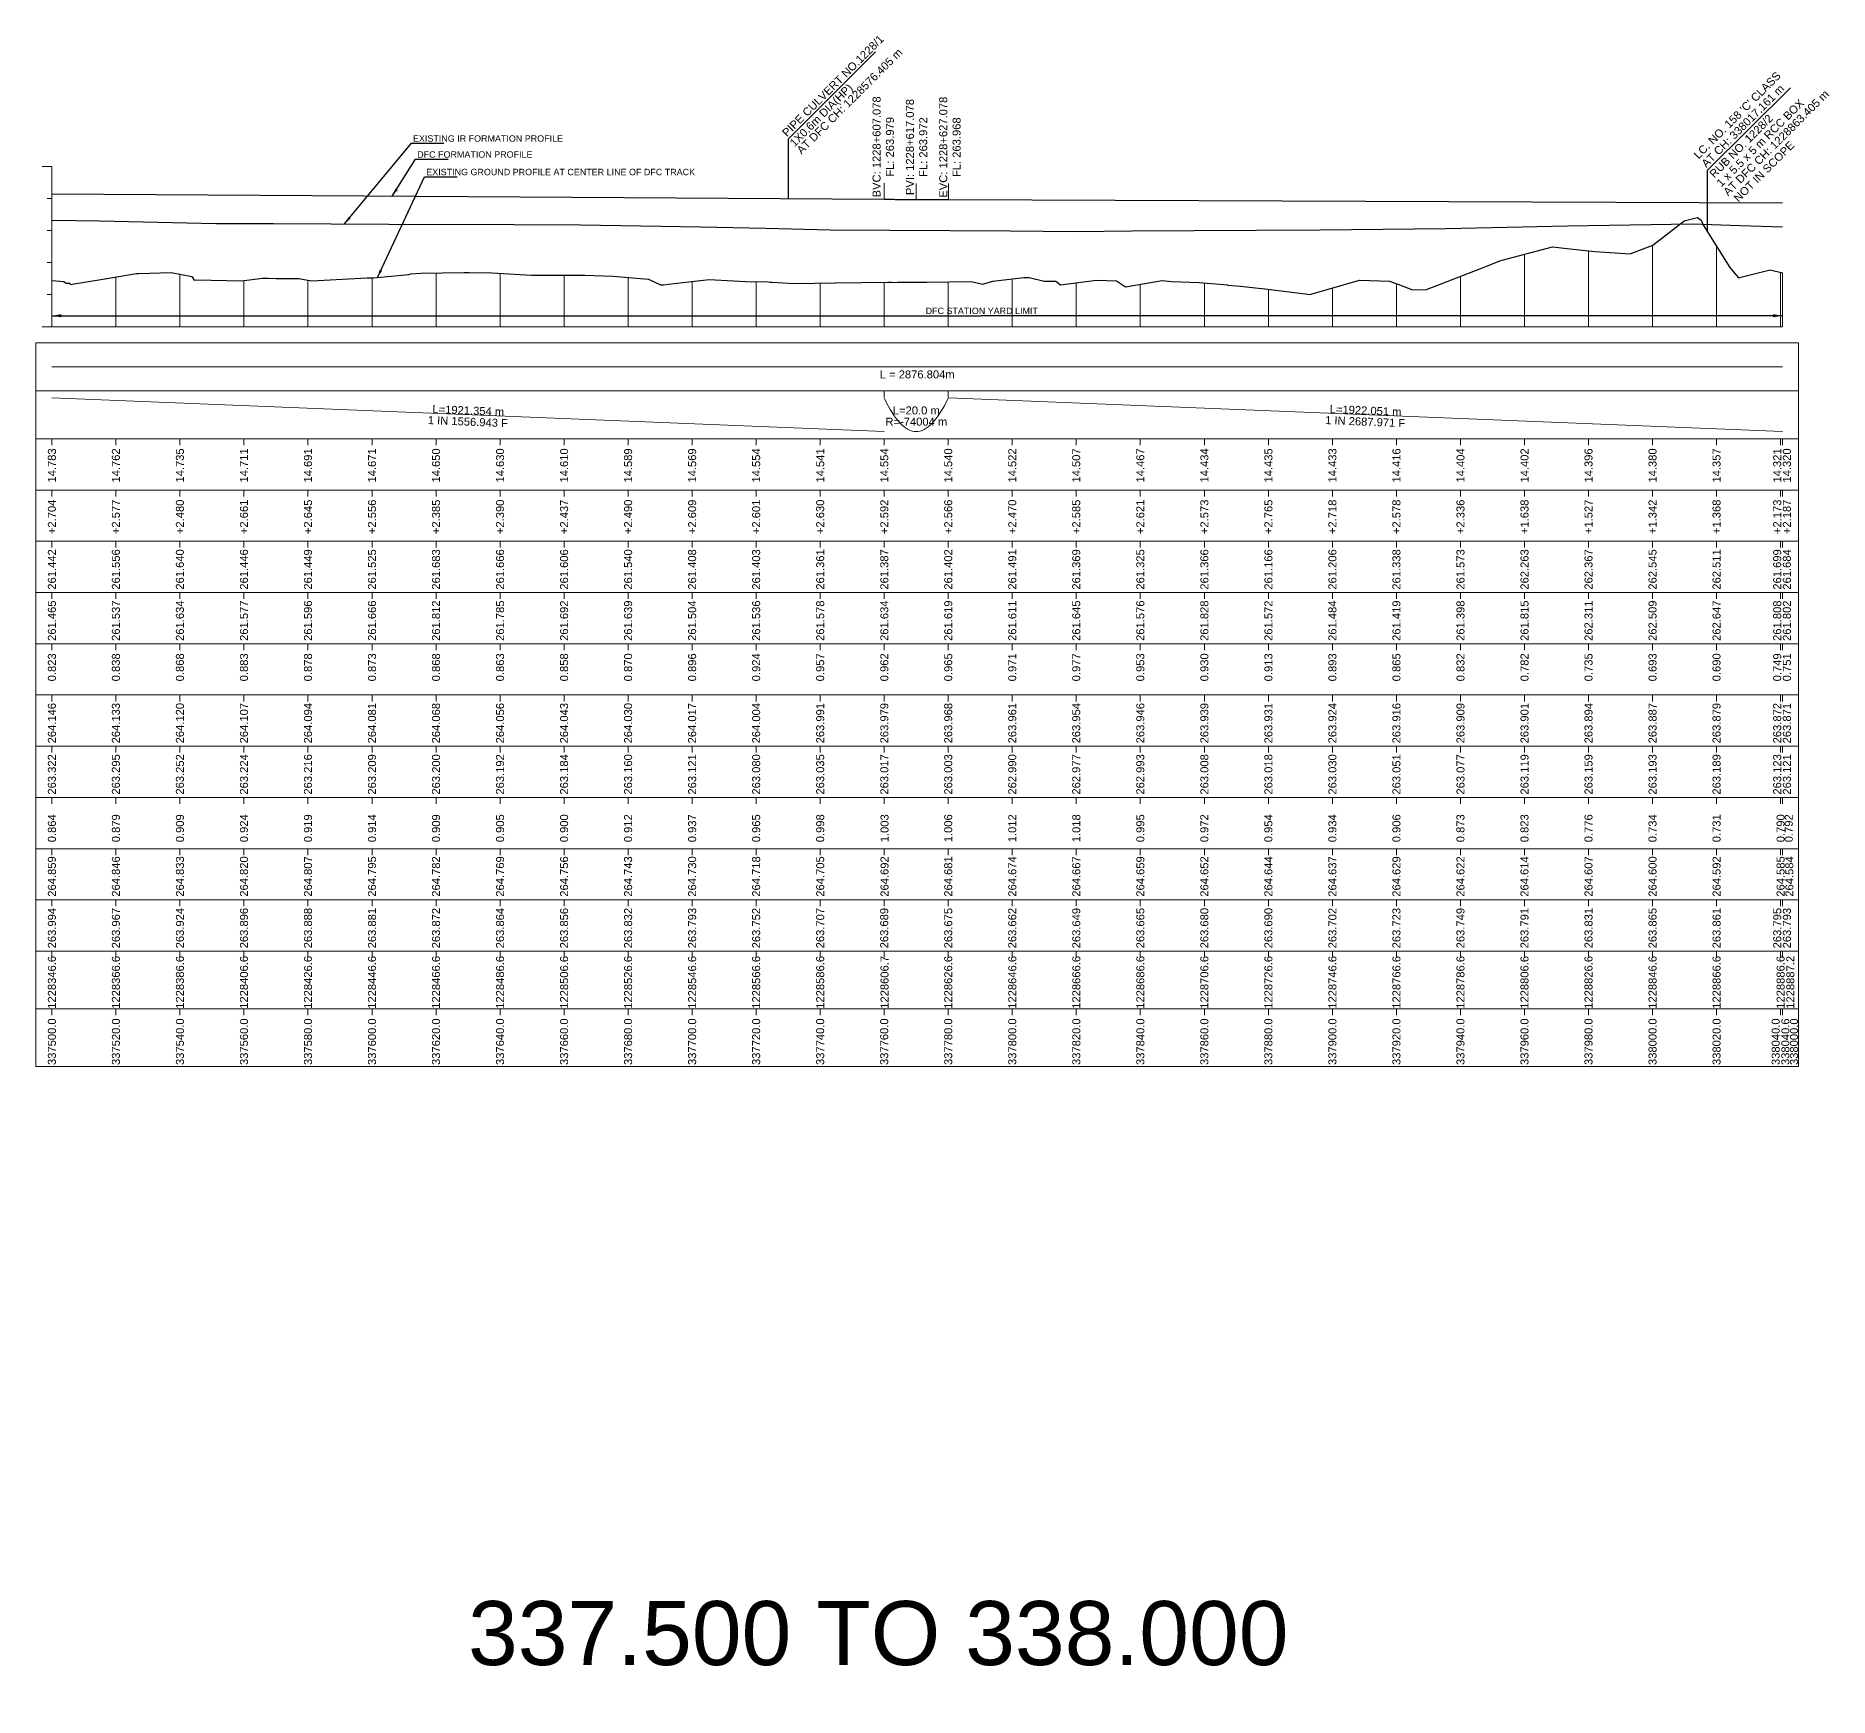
# Model space of a CAD drawing. Header units: metres. Extents: x 30905 to 43495, y -2428 to -1873.
# Drawn here: x 36995 to 37555, y -2428 to -1909 of the extents above; entities that cross this region are included whole.
import ezdxf
from ezdxf.enums import TextEntityAlignment as Align

# ---------------------------------------------------------------- set-up
doc = ezdxf.new("R2010")
doc.units = ezdxf.units.M
doc.header["$MEASUREMENT"] = 0
for name, color, linetype, lineweight in [('C-PROF-LABL-DG', 1, 'Continuous', 25), ('LS BVC-PVI-EVC TEXT', 10, 'Continuous', 0), ('LS CUT FILL', 10, 'Continuous', 0), ('LS DATUM X', 7, 'Continuous', 0), ('LS DATUM Y', 7, 'Continuous', 0), ('LS EXG GL', 7, 'Continuous', 0), ('LS EXG IR CH', 7, 'Continuous', 0), ('LS EXG RL', 7, 'Continuous', 0), ('LS EXG. FL', 7, 'Continuous', 0), ('LS EXG. GL AT PRO. TOE', 7, 'Continuous', 0), ('LS FRAME', 7, 'Continuous', 0), ('LS HORIZONTAL ALIGNMENT', 10, 'Continuous', 0), ('LS PFL-EFL', 10, 'Continuous', 0), ('LS PRL-ERL', 10, 'Continuous', 0), ('LS PRO FL', 10, 'Continuous', 0), ('LS PRO. DFCC CH', 10, 'Continuous', 0), ('LS PRO. RL', 10, 'Continuous', 0), ('LS PROFILE EXG FL', 7, 'Continuous', 25), ('LS PROFILE EXG GL', 7, 'Continuous', 30), ('LS PROFILE PRO FL', 1, 'Continuous', 30), ('LS TICKS', 7, 'Continuous', 0), ('LS TRACK CENTER', 10, 'Continuous', 0), ('LS VERTICAL ALIGNMENT', 10, 'Continuous', 0), ('Profile Grid', 7, 'Continuous', 0)]:
    doc.layers.add(name, color=color, linetype=linetype, lineweight=lineweight)
for name, color, linetype in [('LS DRAIN CULVERT', 10, 'Continuous'), ("LS LC'S", 7, 'Continuous'), ('ref text', 3, 'Continuous'), ('STATION YARD LIMIT IN LS', 7, 'Continuous')]:
    doc.layers.add(name, color=color, linetype=linetype)
doc.styles.add('Arial', font='arial.ttf')
doc.styles.get("Standard").update_dxf_attribs({"font": 'arial.ttf'})
doc.styles.add('Style-Arial', font='arial.ttf')
doc.dimstyles.get("Standard").update_dxf_attribs({"dimtxt": 5, "dimasz": 0.18, "dimexe": 0.18, "dimexo": 0.0625, "dimgap": 0.09, "dimtad": 0, "dimtih": 1, "dimtoh": 1, "dimdec": 4, "dimzin": 0, "dimdsep": 46, "dimtxsty": 'Standard', "dimcen": 0.09, "dimadec": 0, "dimazin": 0, "dimtfac": 1, "dimtdec": 4, "dimtofl": 0, "dimtmove": 0, "dimatfit": 3, "dimfxl": 1, "dimtolj": 1, "dimtzin": 0, "dimarcsym": 0})

msp = doc.modelspace()

# ---------------------------------------------------------------- linework, layer by layer
at = {"layer": 'LS BVC-PVI-EVC TEXT'}
for p, q in [((37260.03, -1960.21), (37260.03, -1955.21)), ((37270.03, -1960.28), (37270.03, -1955.28)), ((37280.03, -1960.32), (37280.03, -1955.32))]:
    msp.add_line(p, q, dxfattribs=at)
at = {"layer": 'LS DATUM X', "color": 7, "linetype": 'Continuous', "lineweight": 0}
msp.add_line((37000, -2000), (37540.6, -2000), dxfattribs=at)
at = {"layer": 'LS DATUM Y', "color": 7, "linetype": 'Continuous', "lineweight": 0}
for p, q in [((36997, -1950), (37000, -1950)), ((36997, -1950), (37000, -1950)), ((37000, -2000), (37000, -1950)), ((36998.5, -1960), (37000, -1960)), ((36998.5, -1970), (37000, -1970)), ((36998.5, -1980), (37000, -1980)), ((36998.5, -1990), (37000, -1990)), ((36997, -2000), (37000, -2000))]:
    msp.add_line(p, q, dxfattribs=at)
at = {"layer": 'LS DRAIN CULVERT'}
msp.add_lwpolyline([(37257.33, -1914.15), (37230, -1941.47), (37230, -1960.02)], dxfattribs=at)
at = {"layer": 'LS FRAME', "color": 7, "linetype": 'Continuous', "lineweight": 0, "flags": 128}
for points in [[(36995, -2020), (37545.6, -2020), (37545.6, -2005), (36995, -2005), (36995, -2020)], [(36995, -2035), (37545.6, -2035), (37545.6, -2020), (36995, -2020), (36995, -2035)], [(36995, -2051), (37545.6, -2051), (37545.6, -2035), (36995, -2035), (36995, -2051)], [(36995, -2067), (37545.6, -2067), (37545.6, -2051), (36995, -2051), (36995, -2067)], [(36995, -2083), (37545.6, -2083), (37545.6, -2067), (36995, -2067), (36995, -2083)], [(36995, -2099), (37545.6, -2099), (37545.6, -2083), (36995, -2083), (36995, -2099)], [(36995, -2115), (37545.6, -2115), (37545.6, -2099), (36995, -2099), (36995, -2115)], [(36995, -2131), (37545.6, -2131), (37545.6, -2115), (36995, -2115), (36995, -2131)], [(36995, -2147), (37545.6, -2147), (37545.6, -2131), (36995, -2131), (36995, -2147)], [(36995, -2163), (37545.6, -2163), (37545.6, -2147), (36995, -2147), (36995, -2163)], [(36995, -2179), (37545.6, -2179), (37545.6, -2163), (36995, -2163), (36995, -2179)], [(36995, -2195), (37545.6, -2195), (37545.6, -2179), (36995, -2179), (36995, -2195)], [(36995, -2213), (37545.6, -2213), (37545.6, -2195), (36995, -2195), (36995, -2213)], [(36995, -2231), (37545.6, -2231), (37545.6, -2213), (36995, -2213), (36995, -2231)]]:
    msp.add_lwpolyline(points, close=True, dxfattribs=at)
at = {"layer": 'LS HORIZONTAL ALIGNMENT', "lineweight": 0, "flags": 128}
msp.add_lwpolyline([(37000, -2012.5), (37540.6, -2012.5)], dxfattribs=at)
at = {"layer": "LS LC'S"}
msp.add_lwpolyline([(37517.16, -1970.36), (37517.16, -1959.12), (37517.16, -1959.12), (37517.16, -1951.17), (37543.08, -1925.42)], dxfattribs=at)
at = {"layer": 'LS PROFILE EXG FL'}
msp.add_lwpolyline([(37000, -1966.78), (37014.89, -1966.95), (37033.12, -1967.34), (37051.23, -1967.73), (37069.19, -1967.8), (37105.29, -1967.94), (37144.43, -1968.1), (37165.12, -1968.18), (37183.99, -1968.47), (37202.61, -1968.84), (37222.93, -1969.26), (37243.14, -1969.72), (37261.76, -1969.84), (37299.39, -1970.09), (37319.89, -1970.23), (37337.47, -1970.09), (37356.86, -1969.93), (37376.34, -1969.83), (37396.2, -1969.73), (37415.75, -1969.53), (37435.52, -1969.32), (37454.48, -1968.93), (37473.43, -1968.53), (37493.04, -1968.19), (37512.42, -1967.86), (37527.38, -1968.36), (37540.61, -1968.79)], dxfattribs=at)
at = {"layer": 'LS PROFILE EXG GL', "flags": 128}
msp.add_lwpolyline([(37000, -1985.58), (37003.73, -1985.85), (37004.45, -1986.4), (37005.58, -1986.38), (37005.7, -1986.83), (37016.55, -1985.01), (37026.46, -1983.37), (37027.14, -1983.36), (37037.24, -1983.11), (37043.77, -1984.28), (37044.44, -1985.47), (37045.03, -1985.38), (37059.23, -1985.63), (37065.81, -1984.86), (37067.72, -1984.88), (37070.06, -1984.91), (37077.18, -1984.99), (37081.05, -1985.7), (37098.52, -1984.79), (37100.11, -1984.75), (37100.48, -1984.73), (37111.54, -1983.7), (37112.03, -1983.52), (37115.26, -1983.24), (37128.74, -1983.05), (37130.35, -1983.08), (37137.38, -1983.17), (37149.79, -1983.94), (37153.3, -1983.9), (37158.85, -1983.95), (37166.05, -1983.9), (37166.45, -1983.9), (37175.26, -1984.21), (37186.4, -1985.12), (37186.4, -1985.12), (37190.17, -1986.95), (37191.01, -1986.95), (37192.62, -1986.77), (37205.36, -1985.3), (37218.58, -1985.99), (37223.29, -1985.92), (37224.35, -1986.12), (37225.05, -1986.14), (37231.82, -1986.52), (37244.61, -1986.31), (37244.78, -1986.3), (37244.79, -1986.3), (37261.1, -1986.12), (37262.25, -1986.09), (37262.65, -1986.23), (37264.25, -1986.05), (37273.27, -1986.12), (37287.14, -1985.84), (37290.37, -1986.6), (37290.84, -1986.71), (37291.1, -1986.59), (37293.92, -1985.77), (37303.58, -1984.69), (37305.33, -1984.64), (37309.97, -1985.74), (37313.64, -1985.75), (37315.1, -1986.95), (37326.33, -1985.48), (37332.52, -1985.7), (37335.37, -1987.54), (37346.81, -1985.58), (37349.73, -1985.89), (37358.36, -1986.21), (37367.24, -1986.91), (37367.26, -1986.99), (37371.26, -1987.3), (37374.11, -1987.63), (37379.87, -1988.32), (37392.36, -1989.87), (37393.05, -1989.94), (37393.63, -1989.78), (37408.51, -1985.5), (37417.84, -1985.8), (37420.4, -1986.76), (37425.05, -1988.51), (37429.38, -1988.42), (37446.09, -1981.9), (37452.57, -1979.38), (37453.06, -1979.25), (37468.73, -1975.03), (37473.29, -1975.55), (37481.95, -1976.56), (37493, -1977.21), (37500.13, -1974.5), (37500.13, -1974.5), (37508.39, -1968.13), (37508.76, -1967.88), (37509.93, -1966.98), (37514, -1965.91), (37515.17, -1966.78), (37515.92, -1968.38), (37524.1, -1981.48), (37526.82, -1984.79), (37527.16, -1984.66), (37536.77, -1982.22), (37540.6, -1983.16)], dxfattribs=at)
at = {"layer": 'LS PROFILE PRO FL', "flags": 128}
msp.add_lwpolyline([(37000, -1958.54), (37260.03, -1960.21), (37260.45, -1960.22), (37260.88, -1960.22), (37261.3, -1960.22), (37261.73, -1960.23), (37262.16, -1960.23), (37262.58, -1960.23), (37263.01, -1960.23), (37263.43, -1960.24), (37263.86, -1960.24), (37264.28, -1960.24), (37264.71, -1960.24), (37265.13, -1960.25), (37265.56, -1960.25), (37265.99, -1960.25), (37266.41, -1960.25), (37266.84, -1960.26), (37267.26, -1960.26), (37267.69, -1960.26), (37268.11, -1960.26), (37268.54, -1960.26), (37268.96, -1960.27), (37269.39, -1960.27), (37269.82, -1960.27), (37270.24, -1960.27), (37270.67, -1960.28), (37271.09, -1960.28), (37271.52, -1960.28), (37271.94, -1960.28), (37272.37, -1960.28), (37272.79, -1960.29), (37273.22, -1960.29), (37273.65, -1960.29), (37274.07, -1960.29), (37274.5, -1960.29), (37274.92, -1960.3), (37275.35, -1960.3), (37275.77, -1960.3), (37276.2, -1960.3), (37276.62, -1960.3), (37277.05, -1960.3), (37277.48, -1960.31), (37277.9, -1960.31), (37278.33, -1960.31), (37278.75, -1960.31), (37279.18, -1960.31), (37279.6, -1960.31), (37280.03, -1960.32), (37540.6, -1961.29)], dxfattribs=at)
at = {"layer": 'LS TICKS', "color": 7, "linetype": 'Continuous', "lineweight": 0, "flags": 128}
for points in [[(37260.02, -2022), (37260.02, -2020)], [(37280.02, -2022), (37280.02, -2020)], [(37000, -2037), (37000, -2035)], [(37019.99, -2037), (37019.99, -2035)], [(37039.99, -2037), (37039.99, -2035)], [(37060, -2037), (37060, -2035)], [(37080, -2037), (37080, -2035)], [(37100, -2037), (37100, -2035)], [(37120, -2037), (37120, -2035)], [(37140, -2037), (37140, -2035)], [(37160, -2037), (37160, -2035)], [(37180, -2037), (37180, -2035)], [(37200, -2037), (37200, -2035)], [(37220, -2037), (37220, -2035)], [(37240, -2037), (37240, -2035)], [(37260.03, -2037), (37260.03, -2035)], [(37280, -2037), (37280, -2035)], [(37300, -2037), (37300, -2035)], [(37319.98, -2037), (37319.98, -2035)], [(37339.99, -2037), (37339.99, -2035)], [(37360.01, -2037), (37360.01, -2035)], [(37380.01, -2037), (37380.01, -2035)], [(37400, -2037), (37400, -2035)], [(37420, -2037), (37420, -2035)], [(37440.01, -2037), (37440.01, -2035)], [(37460.01, -2037), (37460.01, -2035)], [(37480, -2037), (37480, -2035)], [(37500, -2037), (37500, -2035)], [(37519.99, -2037), (37519.99, -2035)], [(37539.99, -2037), (37539.99, -2035)], [(37540.6, -2037), (37540.6, -2035)], [(37000, -2053), (37000, -2051)], [(37019.99, -2053), (37019.99, -2051)], [(37039.99, -2053), (37039.99, -2051)], [(37060, -2053), (37060, -2051)], [(37080, -2053), (37080, -2051)], [(37100, -2053), (37100, -2051)], [(37120, -2053), (37120, -2051)], [(37140, -2053), (37140, -2051)], [(37160, -2053), (37160, -2051)], [(37180, -2053), (37180, -2051)], [(37200, -2053), (37200, -2051)], [(37220, -2053), (37220, -2051)], [(37240, -2053), (37240, -2051)], [(37260.03, -2053), (37260.03, -2051)], [(37280, -2053), (37280, -2051)], [(37300, -2053), (37300, -2051)], [(37319.98, -2053), (37319.98, -2051)], [(37339.99, -2053), (37339.99, -2051)], [(37360.01, -2053), (37360.01, -2051)], [(37380.01, -2053), (37380.01, -2051)], [(37400, -2053), (37400, -2051)], [(37420, -2053), (37420, -2051)], [(37440.01, -2053), (37440.01, -2051)], [(37460.01, -2053), (37460.01, -2051)], [(37480, -2053), (37480, -2051)], [(37500, -2053), (37500, -2051)], [(37519.99, -2053), (37519.99, -2051)], [(37539.99, -2053), (37539.99, -2051)], [(37540.6, -2053), (37540.6, -2051)], [(37000, -2069), (37000, -2067)], [(37019.99, -2069), (37019.99, -2067)], [(37039.99, -2069), (37039.99, -2067)], [(37060, -2069), (37060, -2067)], [(37080, -2069), (37080, -2067)], [(37100, -2069), (37100, -2067)], [(37120, -2069), (37120, -2067)], [(37140, -2069), (37140, -2067)], [(37160, -2069), (37160, -2067)], [(37180, -2069), (37180, -2067)], [(37200, -2069), (37200, -2067)], [(37220, -2069), (37220, -2067)], [(37240, -2069), (37240, -2067)], [(37260.03, -2069), (37260.03, -2067)], [(37280, -2069), (37280, -2067)], [(37300, -2069), (37300, -2067)], [(37319.98, -2069), (37319.98, -2067)], [(37339.99, -2069), (37339.99, -2067)], [(37360.01, -2069), (37360.01, -2067)], [(37380.01, -2069), (37380.01, -2067)], [(37400, -2069), (37400, -2067)], [(37420, -2069), (37420, -2067)], [(37440.01, -2069), (37440.01, -2067)], [(37460.01, -2069), (37460.01, -2067)], [(37480, -2069), (37480, -2067)], [(37500, -2069), (37500, -2067)], [(37519.99, -2069), (37519.99, -2067)], [(37539.99, -2069), (37539.99, -2067)], [(37540.6, -2069), (37540.6, -2067)], [(37000, -2085), (37000, -2083)], [(37019.99, -2085), (37019.99, -2083)], [(37039.99, -2085), (37039.99, -2083)], [(37060, -2085), (37060, -2083)], [(37080, -2085), (37080, -2083)], [(37100, -2085), (37100, -2083)], [(37120, -2085), (37120, -2083)], [(37140, -2085), (37140, -2083)], [(37160, -2085), (37160, -2083)], [(37180, -2085), (37180, -2083)], [(37200, -2085), (37200, -2083)], [(37220, -2085), (37220, -2083)], [(37240, -2085), (37240, -2083)], [(37260.03, -2085), (37260.03, -2083)], [(37280, -2085), (37280, -2083)], [(37300, -2085), (37300, -2083)], [(37319.98, -2085), (37319.98, -2083)], [(37339.99, -2085), (37339.99, -2083)], [(37360.01, -2085), (37360.01, -2083)], [(37380.01, -2085), (37380.01, -2083)], [(37400, -2085), (37400, -2083)], [(37420, -2085), (37420, -2083)], [(37440.01, -2085), (37440.01, -2083)], [(37460.01, -2085), (37460.01, -2083)], [(37480, -2085), (37480, -2083)], [(37500, -2085), (37500, -2083)], [(37519.99, -2085), (37519.99, -2083)], [(37539.99, -2085), (37539.99, -2083)], [(37540.6, -2085), (37540.6, -2083)], [(37000, -2101), (37000, -2099)], [(37019.99, -2101), (37019.99, -2099)], [(37039.99, -2101), (37039.99, -2099)], [(37060, -2101), (37060, -2099)], [(37080, -2101), (37080, -2099)], [(37100, -2101), (37100, -2099)], [(37120, -2101), (37120, -2099)], [(37140, -2101), (37140, -2099)], [(37160, -2101), (37160, -2099)], [(37180, -2101), (37180, -2099)], [(37200, -2101), (37200, -2099)], [(37220, -2101), (37220, -2099)], [(37240, -2101), (37240, -2099)], [(37260.03, -2101), (37260.03, -2099)], [(37280, -2101), (37280, -2099)], [(37300, -2101), (37300, -2099)], [(37319.98, -2101), (37319.98, -2099)], [(37339.99, -2101), (37339.99, -2099)], [(37360.01, -2101), (37360.01, -2099)], [(37380.01, -2101), (37380.01, -2099)], [(37400, -2101), (37400, -2099)], [(37420, -2101), (37420, -2099)], [(37440.01, -2101), (37440.01, -2099)], [(37460.01, -2101), (37460.01, -2099)], [(37480, -2101), (37480, -2099)], [(37500, -2101), (37500, -2099)], [(37519.99, -2101), (37519.99, -2099)], [(37539.99, -2101), (37539.99, -2099)], [(37540.6, -2101), (37540.6, -2099)], [(37000, -2117), (37000, -2115)], [(37019.99, -2117), (37019.99, -2115)], [(37039.99, -2117), (37039.99, -2115)], [(37060, -2117), (37060, -2115)], [(37080, -2117), (37080, -2115)], [(37100, -2117), (37100, -2115)], [(37120, -2117), (37120, -2115)], [(37140, -2117), (37140, -2115)], [(37160, -2117), (37160, -2115)], [(37180, -2117), (37180, -2115)], [(37200, -2117), (37200, -2115)], [(37220, -2117), (37220, -2115)], [(37240, -2117), (37240, -2115)], [(37260.03, -2117), (37260.03, -2115)], [(37280, -2117), (37280, -2115)], [(37300, -2117), (37300, -2115)], [(37319.98, -2117), (37319.98, -2115)], [(37339.99, -2117), (37339.99, -2115)], [(37360.01, -2117), (37360.01, -2115)], [(37380.01, -2117), (37380.01, -2115)], [(37400, -2117), (37400, -2115)], [(37420, -2117), (37420, -2115)], [(37440.01, -2117), (37440.01, -2115)], [(37460.01, -2117), (37460.01, -2115)], [(37480, -2117), (37480, -2115)], [(37500, -2117), (37500, -2115)], [(37519.99, -2117), (37519.99, -2115)], [(37539.99, -2117), (37539.99, -2115)], [(37540.6, -2117), (37540.6, -2115)], [(37000, -2133), (37000, -2131)], [(37019.99, -2133), (37019.99, -2131)], [(37039.99, -2133), (37039.99, -2131)], [(37060, -2133), (37060, -2131)], [(37080, -2133), (37080, -2131)], [(37100, -2133), (37100, -2131)], [(37120, -2133), (37120, -2131)], [(37140, -2133), (37140, -2131)], [(37160, -2133), (37160, -2131)], [(37180, -2133), (37180, -2131)], [(37200, -2133), (37200, -2131)], [(37220, -2133), (37220, -2131)], [(37240, -2133), (37240, -2131)], [(37260.03, -2133), (37260.03, -2131)], [(37280, -2133), (37280, -2131)], [(37300, -2133), (37300, -2131)], [(37319.98, -2133), (37319.98, -2131)], [(37339.99, -2133), (37339.99, -2131)], [(37360.01, -2133), (37360.01, -2131)], [(37380.01, -2133), (37380.01, -2131)], [(37400, -2133), (37400, -2131)], [(37420, -2133), (37420, -2131)], [(37440.01, -2133), (37440.01, -2131)], [(37460.01, -2133), (37460.01, -2131)], [(37480, -2133), (37480, -2131)], [(37500, -2133), (37500, -2131)], [(37519.99, -2133), (37519.99, -2131)], [(37539.99, -2133), (37539.99, -2131)], [(37540.6, -2133), (37540.6, -2131)], [(37000, -2149), (37000, -2147)], [(37019.99, -2149), (37019.99, -2147)], [(37039.99, -2149), (37039.99, -2147)], [(37060, -2149), (37060, -2147)], [(37080, -2149), (37080, -2147)], [(37100, -2149), (37100, -2147)], [(37120, -2149), (37120, -2147)], [(37140, -2149), (37140, -2147)], [(37160, -2149), (37160, -2147)], [(37180, -2149), (37180, -2147)], [(37200, -2149), (37200, -2147)], [(37220, -2149), (37220, -2147)], [(37240, -2149), (37240, -2147)], [(37260.03, -2149), (37260.03, -2147)], [(37280, -2149), (37280, -2147)], [(37300, -2149), (37300, -2147)], [(37319.98, -2149), (37319.98, -2147)], [(37339.99, -2149), (37339.99, -2147)], [(37360.01, -2149), (37360.01, -2147)], [(37380.01, -2149), (37380.01, -2147)], [(37400, -2149), (37400, -2147)], [(37420, -2149), (37420, -2147)], [(37440.01, -2149), (37440.01, -2147)], [(37460.01, -2149), (37460.01, -2147)], [(37480, -2149), (37480, -2147)], [(37500, -2149), (37500, -2147)], [(37519.99, -2149), (37519.99, -2147)], [(37539.99, -2149), (37539.99, -2147)], [(37540.6, -2149), (37540.6, -2147)], [(37000, -2165), (37000, -2163)], [(37019.99, -2165), (37019.99, -2163)], [(37039.99, -2165), (37039.99, -2163)], [(37060, -2165), (37060, -2163)], [(37080, -2165), (37080, -2163)], [(37100, -2165), (37100, -2163)], [(37120, -2165), (37120, -2163)], [(37140, -2165), (37140, -2163)], [(37160, -2165), (37160, -2163)], [(37180, -2165), (37180, -2163)], [(37200, -2165), (37200, -2163)], [(37220, -2165), (37220, -2163)], [(37240, -2165), (37240, -2163)], [(37260.03, -2165), (37260.03, -2163)], [(37280, -2165), (37280, -2163)], [(37300, -2165), (37300, -2163)], [(37319.98, -2165), (37319.98, -2163)], [(37339.99, -2165), (37339.99, -2163)], [(37360.01, -2165), (37360.01, -2163)], [(37380.01, -2165), (37380.01, -2163)], [(37400, -2165), (37400, -2163)], [(37420, -2165), (37420, -2163)], [(37440.01, -2165), (37440.01, -2163)], [(37460.01, -2165), (37460.01, -2163)], [(37480, -2165), (37480, -2163)], [(37500, -2165), (37500, -2163)], [(37519.99, -2165), (37519.99, -2163)], [(37539.99, -2165), (37539.99, -2163)], [(37540.6, -2165), (37540.6, -2163)], [(37000, -2181), (37000, -2179)], [(37019.99, -2181), (37019.99, -2179)], [(37039.99, -2181), (37039.99, -2179)], [(37060, -2181), (37060, -2179)], [(37080, -2181), (37080, -2179)], [(37100, -2181), (37100, -2179)], [(37120, -2181), (37120, -2179)], [(37140, -2181), (37140, -2179)], [(37160, -2181), (37160, -2179)], [(37180, -2181), (37180, -2179)], [(37200, -2181), (37200, -2179)], [(37220, -2181), (37220, -2179)], [(37240, -2181), (37240, -2179)], [(37260.03, -2181), (37260.03, -2179)], [(37280, -2181), (37280, -2179)], [(37300, -2181), (37300, -2179)], [(37319.98, -2181), (37319.98, -2179)], [(37339.99, -2181), (37339.99, -2179)], [(37360.01, -2181), (37360.01, -2179)], [(37380.01, -2181), (37380.01, -2179)], [(37400, -2181), (37400, -2179)], [(37420, -2181), (37420, -2179)], [(37440.01, -2181), (37440.01, -2179)], [(37460.01, -2181), (37460.01, -2179)], [(37480, -2181), (37480, -2179)], [(37500, -2181), (37500, -2179)], [(37519.99, -2181), (37519.99, -2179)], [(37539.99, -2181), (37539.99, -2179)], [(37540.6, -2181), (37540.6, -2179)], [(37000, -2197), (37000, -2195)], [(37019.99, -2197), (37019.99, -2195)], [(37039.99, -2197), (37039.99, -2195)], [(37060, -2197), (37060, -2195)], [(37080, -2197), (37080, -2195)], [(37100, -2197), (37100, -2195)], [(37120, -2197), (37120, -2195)], [(37140, -2197), (37140, -2195)], [(37160, -2197), (37160, -2195)], [(37180, -2197), (37180, -2195)], [(37200, -2197), (37200, -2195)], [(37220, -2197), (37220, -2195)], [(37240, -2197), (37240, -2195)], [(37260.03, -2197), (37260.03, -2195)], [(37280, -2197), (37280, -2195)], [(37300, -2197), (37300, -2195)], [(37319.98, -2197), (37319.98, -2195)], [(37339.99, -2197), (37339.99, -2195)], [(37360.01, -2197), (37360.01, -2195)], [(37380.01, -2197), (37380.01, -2195)], [(37400, -2197), (37400, -2195)], [(37420, -2197), (37420, -2195)], [(37440.01, -2197), (37440.01, -2195)], [(37460.01, -2197), (37460.01, -2195)], [(37480, -2197), (37480, -2195)], [(37500, -2197), (37500, -2195)], [(37519.99, -2197), (37519.99, -2195)], [(37539.99, -2197), (37539.99, -2195)], [(37540.6, -2197), (37540.6, -2195)], [(37000, -2215), (37000, -2213)], [(37019.99, -2215), (37019.99, -2213)], [(37039.99, -2215), (37039.99, -2213)], [(37060, -2215), (37060, -2213)], [(37080, -2215), (37080, -2213)], [(37100, -2215), (37100, -2213)], [(37120, -2215), (37120, -2213)], [(37140, -2215), (37140, -2213)], [(37160, -2215), (37160, -2213)], [(37180, -2215), (37180, -2213)], [(37200, -2215), (37200, -2213)], [(37220, -2215), (37220, -2213)], [(37240, -2215), (37240, -2213)], [(37260.03, -2215), (37260.03, -2213)], [(37280, -2215), (37280, -2213)], [(37300, -2215), (37300, -2213)], [(37319.98, -2215), (37319.98, -2213)], [(37339.99, -2215), (37339.99, -2213)], [(37360.01, -2215), (37360.01, -2213)], [(37380.01, -2215), (37380.01, -2213)], [(37400, -2215), (37400, -2213)], [(37420, -2215), (37420, -2213)], [(37440.01, -2215), (37440.01, -2213)], [(37460.01, -2215), (37460.01, -2213)], [(37480, -2215), (37480, -2213)], [(37500, -2215), (37500, -2213)], [(37519.99, -2215), (37519.99, -2213)], [(37539.99, -2215), (37539.99, -2213)], [(37540.6, -2215), (37540.6, -2213)]]:
    msp.add_lwpolyline(points, dxfattribs=at)
at = {"layer": 'LS VERTICAL ALIGNMENT', "linetype": 'Continuous', "lineweight": 0, "flags": 128}
for points in [[(37000, -2022.25), (37260.03, -2032.75)], [(37260.03, -2022.25), (37260.65, -2023.52), (37261.28, -2024.71), (37261.9, -2025.82), (37262.53, -2026.84), (37263.15, -2027.79), (37263.78, -2028.65), (37264.4, -2029.43), (37265.03, -2030.13), (37265.65, -2030.74), (37266.28, -2031.27), (37266.9, -2031.72), (37267.53, -2032.09), (37268.15, -2032.38), (37268.78, -2032.59), (37269.4, -2032.71), (37270.65, -2032.71), (37271.28, -2032.59), (37271.9, -2032.38), (37272.53, -2032.09), (37273.15, -2031.72), (37273.78, -2031.27), (37274.4, -2030.74), (37275.03, -2030.13), (37275.65, -2029.43), (37276.28, -2028.65), (37276.9, -2027.79), (37277.53, -2026.84), (37278.15, -2025.82), (37278.78, -2024.71), (37279.4, -2023.52), (37280.03, -2022.25)], [(37280.03, -2022.25), (37540.6, -2032.75)]]:
    msp.add_lwpolyline(points, dxfattribs=at)
at = {"layer": 'Profile Grid', "linetype": 'Continuous', "lineweight": 0, "flags": 128}
for points in [[(37460.01, -2000), (37460.01, -1977.37)], [(37480, -2000), (37480, -1976.33)], [(37500, -2000), (37500, -1974.55)], [(37519.99, -2000), (37519.99, -1974.89)], [(37000, -2000), (37000, -1985.58)], [(37019.99, -2000), (37019.99, -1984.44)], [(37039.99, -2000), (37039.99, -1983.6)], [(37060, -2000), (37060, -1985.54)], [(37080, -2000), (37080, -1985.51)], [(37100, -2000), (37100, -1984.75)], [(37120, -2000), (37120, -1983.17)], [(37140, -2000), (37140, -1983.34)], [(37160, -2000), (37160, -1983.94)], [(37180, -2000), (37180, -1984.6)], [(37200, -2000), (37200, -1985.92)], [(37220, -2000), (37220, -1985.97)], [(37240, -2000), (37240, -1986.39)], [(37260.03, -2000), (37260.03, -1986.13)], [(37280, -2000), (37280, -1985.98)], [(37300, -2000), (37300, -1985.09)], [(37319.98, -2000), (37319.98, -1986.31)], [(37339.99, -2000), (37339.99, -1986.75)], [(37360.01, -2000), (37360.01, -1986.34)], [(37380.01, -2000), (37380.01, -1988.34)], [(37400, -2000), (37400, -1987.94)], [(37420, -2000), (37420, -1986.62)], [(37440.01, -2000), (37440.01, -1984.27)], [(37539.99, -2000), (37539.99, -1983.01)], [(37540.6, -2000), (37540.6, -1983.16)]]:
    msp.add_lwpolyline(points, dxfattribs=at)

# ---------------------------------------------------------------- texts
at = {"layer": 'C-PROF-LABL-DG', "color": 1, "linetype": 'Continuous', "lineweight": 25, "char_height": 2.5, "attachment_point": 5, "rotation": 90, "style": 'Arial'}
for s, insert in [('BVC: 1228+607.078\\PFL: 263.979', (37259.71, -1943.85)), ('PVI: 1228+617.078\\PFL: 263.972', (37270.12, -1943.91)), ('EVC: 1228+627.078\\PFL: 263.968', (37280.54, -1943.95))]:
    msp.add_mtext(s, dxfattribs=dict(at, insert=insert))
at = {"layer": 'LS CUT FILL', "lineweight": 0, "style": 'Style-Arial'}
for s, p in [('+2.704', (37000, -2054)), ('+2.577', (37019.99, -2054)), ('+2.480', (37039.99, -2054)), ('+2.661', (37060, -2054)), ('+2.645', (37080, -2054)), ('+2.556', (37100, -2054)), ('+2.385', (37120, -2054)), ('+2.390', (37140, -2054)), ('+2.437', (37160, -2054)), ('+2.490', (37180, -2054)), ('+2.609', (37200, -2054)), ('+2.601', (37220, -2054)), ('+2.630', (37240, -2054)), ('+2.592', (37260.03, -2054)), ('+2.566', (37280, -2054)), ('+2.470', (37300, -2054)), ('+2.585', (37319.98, -2054)), ('+2.621', (37339.99, -2054)), ('+2.573', (37360.01, -2054)), ('+2.765', (37380.01, -2054)), ('+2.718', (37400, -2054)), ('+2.578', (37420, -2054)), ('+2.336', (37440.01, -2054)), ('+1.638', (37460.01, -2054)), ('+1.527', (37480, -2054)), ('+1.342', (37500, -2054)), ('+1.368', (37519.99, -2054)), ('+2.173', (37538.94, -2054)), ('+2.187', (37541.96, -2054))]:
    msp.add_text(s, height=2.5, rotation=90, dxfattribs=at).set_placement(p, align=Align.MIDDLE_RIGHT)
at = {"layer": 'LS DRAIN CULVERT'}
for s, p in [('PIPE CULVERT NO.1228/1', (37229.62, -1940.87)), ('AT DFC CH: 1228576.405 m', (37234.17, -1946.31)), ('1X0.6m DIA(HP)', (37231.97, -1944.02))]:
    msp.add_text(s, height=2.5, rotation=44.9599, dxfattribs=at).set_placement(p)
at = {"layer": 'LS EXG GL', "lineweight": 0, "style": 'Style-Arial'}
for s, p in [('261.442', (37000, -2069.5)), ('261.556', (37019.99, -2069.5)), ('261.640', (37039.99, -2069.5)), ('261.446', (37060, -2069.5)), ('261.449', (37080, -2069.5)), ('261.525', (37100, -2069.5)), ('261.683', (37120, -2069.5)), ('261.666', (37140, -2069.5)), ('261.606', (37160, -2069.5)), ('261.540', (37180, -2069.5)), ('261.408', (37200, -2069.5)), ('261.403', (37220, -2069.5)), ('261.361', (37240, -2069.5)), ('261.387', (37260.03, -2069.5)), ('261.402', (37280, -2069.5)), ('261.491', (37300, -2069.5)), ('261.369', (37319.98, -2069.5)), ('261.325', (37339.99, -2069.5)), ('261.366', (37360.01, -2069.5)), ('261.166', (37380.01, -2069.5)), ('261.206', (37400, -2069.5)), ('261.338', (37420, -2069.5)), ('261.573', (37440.01, -2069.5)), ('262.263', (37460.01, -2069.5)), ('262.367', (37480, -2069.5)), ('262.545', (37500, -2069.5)), ('262.511', (37519.99, -2069.5)), ('261.699', (37538.94, -2069.5)), ('261.684', (37541.96, -2069.5))]:
    msp.add_text(s, height=2.5, rotation=90, dxfattribs=at).set_placement(p, align=Align.MIDDLE_RIGHT)
at = {"layer": 'LS EXG IR CH', "style": 'Style-Arial'}
for s, p in [('337500.0', (37000, -2216)), ('337520.0', (37020, -2216)), ('337540.0', (37040, -2216)), ('337560.0', (37060, -2216)), ('337580.0', (37080, -2216)), ('337600.0', (37100, -2216)), ('337620.0', (37120, -2216)), ('337640.0', (37140, -2216)), ('337660.0', (37160, -2216)), ('337680.0', (37180, -2216)), ('337700.0', (37200, -2216)), ('337720.0', (37220, -2216)), ('337740.0', (37240, -2216)), ('337760.0', (37260, -2216)), ('337780.0', (37280, -2216)), ('337800.0', (37300, -2216)), ('337820.0', (37320, -2216)), ('337840.0', (37340, -2216)), ('337860.0', (37360, -2216)), ('337880.0', (37380, -2216)), ('337900.0', (37400, -2216)), ('337920.0', (37420, -2216)), ('337940.0', (37440, -2216)), ('337960.0', (37460, -2216)), ('337980.0', (37480, -2216)), ('338000.0', (37500, -2216)), ('338020.0', (37520, -2216)), ('338040.0', (37538.47, -2216)), ('338040.6', (37541.49, -2216)), ('338000.0', (37544.18, -2216))]:
    msp.add_text(s, height=2.5, rotation=90, dxfattribs=at).set_placement(p, align=Align.MIDDLE_RIGHT)
at = {"layer": 'LS EXG RL', "style": 'Style-Arial'}
for s, p in [('263.994', (37000, -2181.5)), ('263.967', (37020, -2181.5)), ('263.924', (37040, -2181.5)), ('263.896', (37060, -2181.5)), ('263.888', (37080, -2181.5)), ('263.881', (37100, -2181.5)), ('263.872', (37120, -2181.5)), ('263.864', (37140, -2181.5)), ('263.856', (37160, -2181.5)), ('263.832', (37180, -2181.5)), ('263.793', (37200, -2181.5)), ('263.752', (37220, -2181.5)), ('263.707', (37240, -2181.5)), ('263.689', (37260, -2181.5)), ('263.675', (37280, -2181.5)), ('263.662', (37300, -2181.5)), ('263.649', (37320, -2181.5)), ('263.665', (37340, -2181.5)), ('263.680', (37360, -2181.5)), ('263.690', (37380, -2181.5)), ('263.702', (37400, -2181.5)), ('263.723', (37420, -2181.5)), ('263.749', (37440, -2181.5)), ('263.791', (37460, -2181.5)), ('263.831', (37480, -2181.5)), ('263.865', (37500, -2181.5)), ('263.861', (37520, -2181.5)), ('263.795', (37538.95, -2181.5)), ('263.793', (37541.97, -2181.5))]:
    msp.add_text(s, height=2.5, rotation=90, dxfattribs=at).set_placement(p, align=Align.MIDDLE_RIGHT)
at = {"layer": 'LS EXG. FL'}
for s, p in [('263.322', (37000, -2133.5)), ('263.295', (37019.99, -2133.5)), ('263.252', (37039.99, -2133.5)), ('263.224', (37060, -2133.5)), ('263.216', (37080, -2133.5)), ('263.209', (37100, -2133.5)), ('263.200', (37120, -2133.5)), ('263.192', (37140, -2133.5)), ('263.184', (37160, -2133.5)), ('263.160', (37180, -2133.5)), ('263.121', (37200, -2133.5)), ('263.080', (37220, -2133.5)), ('263.035', (37240, -2133.5)), ('263.017', (37260.03, -2133.5)), ('263.003', (37280, -2133.5)), ('262.990', (37300, -2133.5)), ('262.977', (37319.98, -2133.5)), ('262.993', (37339.99, -2133.5)), ('263.008', (37360.01, -2133.5)), ('263.018', (37380.01, -2133.5)), ('263.030', (37400, -2133.5)), ('263.051', (37420, -2133.5)), ('263.077', (37440.01, -2133.5)), ('263.119', (37460.01, -2133.5)), ('263.159', (37480, -2133.5)), ('263.193', (37500, -2133.5)), ('263.189', (37519.99, -2133.5)), ('263.123', (37538.94, -2133.5)), ('263.121', (37541.96, -2133.5))]:
    msp.add_text(s, height=2.5, rotation=90, dxfattribs=at).set_placement(p, align=Align.MIDDLE_RIGHT)
at = {"layer": 'LS EXG. GL AT PRO. TOE'}
for s, p in [('261.465', (37000, -2085.5)), ('261.537', (37019.99, -2085.5)), ('261.634', (37039.99, -2085.5)), ('261.577', (37060, -2085.5)), ('261.596', (37080, -2085.5)), ('261.666', (37100, -2085.5)), ('261.812', (37120, -2085.5)), ('261.785', (37140, -2085.5)), ('261.692', (37160, -2085.5)), ('261.639', (37180, -2085.5)), ('261.504', (37200, -2085.5)), ('261.536', (37220, -2085.5)), ('261.578', (37240, -2085.5)), ('261.634', (37260.03, -2085.5)), ('261.619', (37280, -2085.5)), ('261.611', (37300, -2085.5)), ('261.645', (37319.98, -2085.5)), ('261.576', (37339.99, -2085.5)), ('261.828', (37360.01, -2085.5)), ('261.572', (37380.01, -2085.5)), ('261.484', (37400, -2085.5)), ('261.419', (37420, -2085.5)), ('261.398', (37440.01, -2085.5)), ('261.815', (37460.01, -2085.5)), ('262.311', (37480, -2085.5)), ('262.509', (37500, -2085.5)), ('262.647', (37519.99, -2085.5)), ('261.808', (37538.94, -2085.5)), ('261.802', (37541.96, -2085.5))]:
    msp.add_text(s, height=2.5, rotation=90, dxfattribs=at).set_placement(p, align=Align.MIDDLE_RIGHT)
at = {"layer": 'LS HORIZONTAL ALIGNMENT', "lineweight": 0, "insert": (37270.3, -2014.92), "char_height": 2.5, "attachment_point": 5, "line_spacing_factor": 0.6, "style": 'Style-Arial'}
msp.add_mtext('L = 2876.804m', dxfattribs=at)
at = {"layer": "LS LC'S", "lineweight": 13, "style": 'Style-Arial'}
for s, p in [("LC. NO. 158 'C' CLASS", (37514.36, -1947.82)), ('AT CH: 338017.161 m', (37516.79, -1950.49))]:
    msp.add_text(s, height=2.5, rotation=45, dxfattribs=at).set_placement(p)
at = {"layer": "LS LC'S", "color": 10, "lineweight": 13, "style": 'Style-Arial'}
for s, p in [('AT DFC CH: 1228863.405 m', (37523.63, -1959.33)), ('1 x 5.5 x 5 m RCC BOX', (37521.46, -1956.54)), ('RUB NO. 1228/2', (37519.29, -1953.74))]:
    msp.add_text(s, height=2.5, rotation=45, dxfattribs=at).set_placement(p)
at = {"layer": "LS LC'S", "color": 5, "lineweight": 13, "style": 'Style-Arial'}
msp.add_text('NOT IN SCOPE', height=2.5, rotation=45, dxfattribs=at).set_placement((37526.86, -1961.27))
at = {"layer": 'LS PFL-EFL'}
for s, p in [('0.823', (37000, -2102)), ('0.838', (37019.99, -2102)), ('0.868', (37039.99, -2102)), ('0.883', (37060, -2102)), ('0.878', (37080, -2102)), ('0.873', (37100, -2102)), ('0.868', (37120, -2102)), ('0.863', (37140, -2102)), ('0.858', (37160, -2102)), ('0.870', (37180, -2102)), ('0.896', (37200, -2102)), ('0.924', (37220, -2102)), ('0.957', (37240, -2102)), ('0.962', (37260.03, -2102)), ('0.965', (37280, -2102)), ('0.971', (37300, -2102)), ('0.977', (37319.98, -2102)), ('0.953', (37339.99, -2102)), ('0.930', (37360.01, -2102)), ('0.913', (37380.01, -2102)), ('0.893', (37400, -2102)), ('0.865', (37420, -2102)), ('0.832', (37440.01, -2102)), ('0.782', (37460.01, -2102)), ('0.735', (37480, -2102)), ('0.693', (37500, -2102)), ('0.690', (37519.99, -2102)), ('0.749', (37538.94, -2102)), ('0.751', (37541.96, -2102))]:
    msp.add_text(s, height=2.5, rotation=90, dxfattribs=at).set_placement(p, align=Align.MIDDLE_RIGHT)
at = {"layer": 'LS PRL-ERL'}
for s, p in [('0.864', (37001.25, -2161)), ('0.879', (37021.25, -2161)), ('0.909', (37041.25, -2161)), ('0.924', (37061.25, -2161)), ('0.919', (37081.25, -2161)), ('0.914', (37101.25, -2161)), ('0.909', (37121.25, -2161)), ('0.905', (37141.25, -2161)), ('0.900', (37161.25, -2161)), ('0.912', (37181.25, -2161)), ('0.937', (37201.25, -2161)), ('0.965', (37221.25, -2161)), ('0.998', (37241.25, -2161)), ('1.003', (37261.35, -2161)), ('1.006', (37281.25, -2161)), ('1.012', (37301.25, -2161)), ('1.018', (37321.25, -2161)), ('0.995', (37341.25, -2161)), ('0.972', (37361.25, -2161)), ('0.954', (37381.25, -2161)), ('0.934', (37401.25, -2161)), ('0.906', (37421.25, -2161)), ('0.873', (37441.25, -2161)), ('0.823', (37461.25, -2161)), ('0.776', (37481.25, -2161)), ('0.734', (37501.25, -2161)), ('0.731', (37521.25, -2161)), ('0.790', (37541.25, -2161)), ('0.792', (37543.8, -2161))]:
    msp.add_text(s, height=2.5, rotation=90, dxfattribs=at).set_placement(p)
at = {"layer": 'LS PRO FL', "lineweight": 0, "style": 'Style-Arial'}
for s, p in [('264.146', (37000, -2117.5)), ('264.133', (37019.99, -2117.5)), ('264.120', (37039.99, -2117.5)), ('264.107', (37060, -2117.5)), ('264.094', (37080, -2117.5)), ('264.081', (37100, -2117.5)), ('264.068', (37120, -2117.5)), ('264.056', (37140, -2117.5)), ('264.043', (37160, -2117.5)), ('264.030', (37180, -2117.5)), ('264.017', (37200, -2117.5)), ('264.004', (37220, -2117.5)), ('263.991', (37240, -2117.5)), ('263.979', (37260.03, -2117.5)), ('263.968', (37280, -2117.5)), ('263.961', (37300, -2117.5)), ('263.954', (37319.98, -2117.5)), ('263.946', (37339.99, -2117.5)), ('263.939', (37360.01, -2117.5)), ('263.931', (37380.01, -2117.5)), ('263.924', (37400, -2117.5)), ('263.916', (37420, -2117.5)), ('263.909', (37440.01, -2117.5)), ('263.901', (37460.01, -2117.5)), ('263.894', (37480, -2117.5)), ('263.887', (37500, -2117.5)), ('263.879', (37519.99, -2117.5)), ('263.872', (37538.94, -2117.5)), ('263.871', (37541.96, -2117.5))]:
    msp.add_text(s, height=2.5, rotation=90, dxfattribs=at).set_placement(p, align=Align.MIDDLE_RIGHT)
at = {"layer": 'LS PRO. DFCC CH'}
for s, p in [('1228346.6', (37001.25, -2213)), ('1228366.6', (37021.25, -2213)), ('1228386.6', (37041.25, -2213)), ('1228406.6', (37061.25, -2213)), ('1228426.6', (37081.25, -2213)), ('1228446.6', (37101.25, -2213)), ('1228466.6', (37121.25, -2213)), ('1228486.6', (37141.25, -2213)), ('1228506.6', (37161.25, -2213)), ('1228526.6', (37181.25, -2213)), ('1228546.6', (37201.25, -2213)), ('1228566.6', (37221.25, -2213)), ('1228586.6', (37241.25, -2213)), ('1228606.7', (37261.35, -2213)), ('1228626.6', (37281.25, -2213)), ('1228646.6', (37301.25, -2213)), ('1228666.6', (37321.25, -2213)), ('1228686.6', (37341.25, -2213)), ('1228706.6', (37361.25, -2213)), ('1228726.6', (37381.25, -2213)), ('1228746.6', (37401.25, -2213)), ('1228766.6', (37421.25, -2213)), ('1228786.6', (37441.25, -2213)), ('1228806.6', (37461.25, -2213)), ('1228826.6', (37481.25, -2213)), ('1228846.6', (37501.25, -2213)), ('1228866.6', (37521.25, -2213)), ('1228886.6', (37541.25, -2213)), ('1228887.2', (37544.3, -2213))]:
    msp.add_text(s, height=2.5, rotation=90, dxfattribs=at).set_placement(p)
at = {"layer": 'LS PRO. RL'}
for s, p in [('264.859', (37001.25, -2178)), ('264.846', (37021.25, -2178)), ('264.833', (37041.25, -2178)), ('264.820', (37061.25, -2178)), ('264.807', (37081.25, -2178)), ('264.795', (37101.25, -2178)), ('264.782', (37121.25, -2178)), ('264.769', (37141.25, -2178)), ('264.756', (37161.25, -2178)), ('264.743', (37181.25, -2178)), ('264.730', (37201.25, -2178)), ('264.718', (37221.25, -2178)), ('264.705', (37241.25, -2178)), ('264.692', (37261.35, -2178)), ('264.681', (37281.25, -2178)), ('264.674', (37301.25, -2178)), ('264.667', (37321.25, -2178)), ('264.659', (37341.25, -2178)), ('264.652', (37361.25, -2178)), ('264.644', (37381.25, -2178)), ('264.637', (37401.25, -2178)), ('264.629', (37421.25, -2178)), ('264.622', (37441.25, -2178)), ('264.614', (37461.25, -2178)), ('264.607', (37481.25, -2178)), ('264.600', (37501.25, -2178)), ('264.592', (37521.25, -2178)), ('264.585', (37541.25, -2178)), ('264.584', (37543.99, -2178))]:
    msp.add_text(s, height=2.5, rotation=90, dxfattribs=at).set_placement(p)
at = {"layer": 'LS PROFILE EXG FL', "color": 7, "linetype": 'Continuous', "lineweight": 0, "style": 'Style-Arial'}
msp.add_text('EXISTING IR FORMATION PROFILE', height=2, dxfattribs=at).set_placement((37112.8, -1942.24))
at = {"layer": 'LS PROFILE EXG GL', "color": 7, "lineweight": 0, "style": 'Style-Arial'}
msp.add_text('EXISTING GROUND PROFILE AT CENTER LINE OF DFC TRACK', height=2, dxfattribs=at).set_placement((37116.95, -1952.7, 0))
at = {"layer": 'LS PROFILE PRO FL', "style": 'Style-Arial'}
msp.add_text(' DFC FORMATION PROFILE', height=2, dxfattribs=at).set_placement((37113.35, -1947.23, 0))
at = {"layer": 'LS TRACK CENTER'}
for s, p in [('14.783', (37000, -2038)), ('14.762', (37019.99, -2038)), ('14.735', (37039.99, -2038)), ('14.711', (37060, -2038)), ('14.691', (37080, -2038)), ('14.671', (37100, -2038)), ('14.650', (37120, -2038)), ('14.630', (37140, -2038)), ('14.610', (37160, -2038)), ('14.589', (37180, -2038)), ('14.569', (37200, -2038)), ('14.554', (37220, -2038)), ('14.541', (37240, -2038)), ('14.554', (37260.03, -2038)), ('14.540', (37280, -2038)), ('14.522', (37300, -2038)), ('14.507', (37319.98, -2038)), ('14.467', (37339.99, -2038)), ('14.434', (37360.01, -2038)), ('14.435', (37380.01, -2038)), ('14.433', (37400, -2038)), ('14.416', (37420, -2038)), ('14.404', (37440.01, -2038)), ('14.402', (37460.01, -2038)), ('14.396', (37480, -2038)), ('14.380', (37500, -2038)), ('14.357', (37519.99, -2038)), ('14.321', (37538.94, -2038)), ('14.320', (37541.96, -2038))]:
    msp.add_text(s, height=2.5, rotation=90, dxfattribs=at).set_placement(p, align=Align.MIDDLE_RIGHT)
at = {"layer": 'LS VERTICAL ALIGNMENT', "lineweight": 0, "char_height": 2.5, "attachment_point": 5, "line_spacing_factor": 0.84, "style": 'Style-Arial'}
for s, insert, rotation in [('L=1921.354 m\\P1 IN 1556.943 F', (37130.01, -2027.92), 357.6876), ('L=1922.051 m\\P1 IN 2687.971 F', (37410.31, -2027.92), 357.6924)]:
    msp.add_mtext(s, dxfattribs=dict(at, insert=insert, rotation=rotation))
at = {"layer": 'LS VERTICAL ALIGNMENT', "lineweight": 0, "insert": (37270.03, -2027.92), "char_height": 2.5, "attachment_point": 5, "line_spacing_factor": 0.84, "style": 'Style-Arial'}
msp.add_mtext('L=20.0 m\\PR=-74004 m', dxfattribs=at)
at = {"layer": 'ref text', "color": 3, "insert": (37130, -2418.23), "char_height": 20, "width": 256.3165, "attachment_point": 7, "bg_fill": 3, "box_fill_scale": 1.5, "bg_fill_color": 256, "bg_fill_transparency": 0}
msp.add_mtext('337.500 TO 338.000', dxfattribs=at)
at = {"layer": 'STATION YARD LIMIT IN LS', "color": 10, "lineweight": 15, "insert": (37290.47, -1995.08), "char_height": 2, "attachment_point": 5, "rotation": 0, "line_spacing_factor": 0.84, "style": 'Style-Arial'}
msp.add_mtext('DFC STATION YARD LIMIT', dxfattribs=at)

# ---------------------------------------------------------------- leaders
at = {"layer": 'LS PROFILE EXG FL', "color": 7, "lineweight": -3}
msp.add_leader([(37091.41, -1967.88), (37112.29, -1942.7), (37122.43, -1942.7)], dimstyle='Standard', override={"dimasz": 2.5, "dimexe": 0.25, "dimexo": 0.25, "dimgap": 0.25, "dimtad": 0, "dimtih": 0, "dimtoh": 0, "dimzin": 11, "dimadec": 4, "dimazin": 3, "dimatfit": 1, "dimfrac": 2, "dimtolj": 0, "dimtzin": 11}, dxfattribs=at)
at = {"layer": 'LS PROFILE EXG GL', "color": 7, "lineweight": -3}
msp.add_leader([(37101.71, -1984.62, 0), (37116.44, -1953.16, 0), (37126.58, -1953.16, 0)], dimstyle='Standard', override={"dimasz": 2.5, "dimexe": 0.25, "dimexo": 0.25, "dimgap": 0.25, "dimtad": 0, "dimtih": 0, "dimtoh": 0, "dimzin": 11, "dimadec": 4, "dimazin": 3, "dimatfit": 1, "dimfrac": 2, "dimtolj": 0, "dimtzin": 11}, dxfattribs=at)
at = {"layer": 'LS PROFILE PRO FL', "lineweight": -3}
msp.add_leader([(37106.31, -1959.23, 0), (37113.63, -1947.69, 0), (37123.77, -1947.69, 0)], dimstyle='Standard', override={"dimasz": 2.5, "dimexe": 0.25, "dimexo": 0.25, "dimgap": 0.25, "dimtad": 0, "dimtih": 0, "dimtoh": 0, "dimzin": 11, "dimadec": 4, "dimazin": 3, "dimatfit": 1, "dimfrac": 2, "dimtolj": 0, "dimtzin": 11}, dxfattribs=at)
at = {"layer": 'STATION YARD LIMIT IN LS', "color": 10, "lineweight": 15}
for points in [[(37000, -1996.58), (37290.26, -1996.58)], [(37540.6, -1996.58), (37290.26, -1996.58)]]:
    msp.add_leader(points, dimstyle='Standard', override={"dimasz": 3}, dxfattribs=at)

doc.saveas('drawing.dxf')
